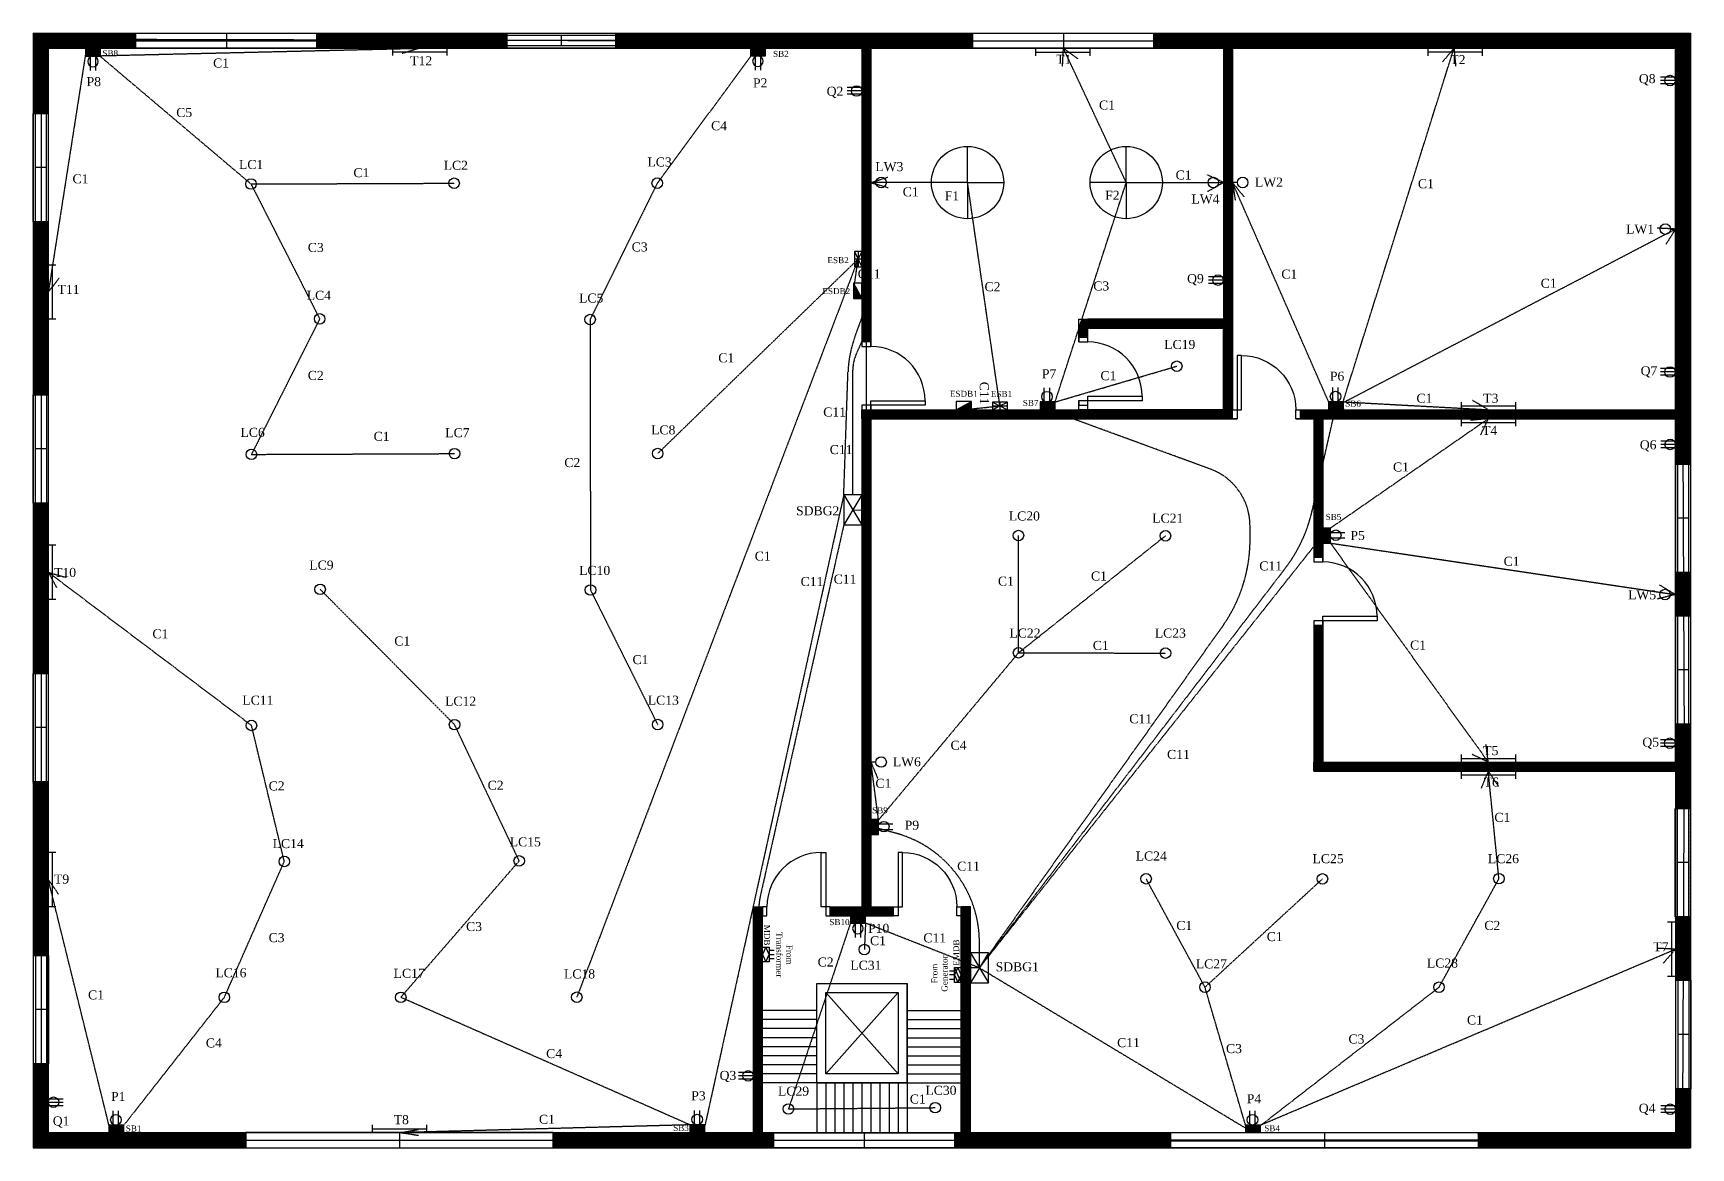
# Model space of a CAD drawing. Header units: feet. Extents: x -1528 to 1078, y 4 to 785.
# Drawn here: x -22 to 1078, y 45 to 785 of the extents above; entities that cross this region are included whole.
import ezdxf

# ---------------------------------------------------------------- set-up
doc = ezdxf.new("R2010")
doc.units = ezdxf.units.FT
doc.header["$MEASUREMENT"] = 0
doc.linetypes.add('HIDDEN', pattern=[0.375, 0.25, -0.125])
for name, color, linetype in [('Conduit', 5, 'HIDDEN'), ('Doors', 220, 'Continuous'), ('Fan', 7, 'Continuous'), ('Fittings and Fixtures', 7, 'Continuous'), ('Gates', 240, 'Continuous'), ('Hatch', 7, 'Continuous'), ('Power Line', 3, 'Continuous'), ('Stair', 92, 'Continuous'), ('Switchboard', 7, 'Continuous'), ('Text', 10, 'Continuous'), ('Windows', 50, 'Continuous')]:
    doc.layers.add(name, color=color, linetype=linetype)
doc.styles.get("Standard").update_dxf_attribs({"font": 'times.ttf'})

# ---------------------------------------------------------------- blocks, each defined once
blk = doc.blocks.new('df2')
at = {"layer": 'Doors'}
for points in [[(2159.3, 808.4), (2156.3, 808.4), (2156.3, 844.4), (2159.3, 844.4)], [(2117.3, 802.4), (2120.3, 802.4), (2120.3, 808.4), (2117.3, 808.4)], [(2159.3, 802.4), (2162.3, 802.4), (2162.3, 808.4), (2159.3, 808.4)]]:
    blk.add_lwpolyline(points, close=True, dxfattribs=at)
blk.add_arc((2156.3, 808.4), 36, 90, 180, dxfattribs=at)
blk = doc.blocks.new('win_real')
at = {"layer": 'Windows'}
for p, q in [((-72, 0), (0, 0)), ((-72, -10), (-72, 0)), ((0, 0), (0, -10)), ((-72, -1.3), (0, -1.3)), ((0, -8.5), (-72, -8.5)), ((0, -10), (-72, -10)), ((-36.1, -1.3), (-36.1, -8.5))]:
    blk.add_line(p, q, dxfattribs=at)
blk = doc.blocks.new('win_big')
at = {"layer": 'Windows'}
for p, q in [((1287.2, 268), (1407.2, 268)), ((1287.2, 258), (1287.2, 268)), ((1347.3, 268), (1347.3, 258)), ((1407.2, 268), (1407.2, 258)), ((1287.2, 263), (1407.2, 263)), ((1407.2, 258), (1287.2, 258))]:
    blk.add_line(p, q, dxfattribs=at)
blk = doc.blocks.new('win_bigg')
at = {"layer": 'Windows'}
blk.add_blockref('win_big', (-1287.2, -258), dxfattribs=at)
blk = doc.blocks.new('Fan')
at = {"layer": 'Fan'}
for q in [(0, 24), (-24, 0), (24, 0), (0, -24)]:
    blk.add_line((0, 0), q, dxfattribs=at)
blk.add_circle((0, 0), 24, dxfattribs=at)
blk = doc.blocks.new('fluoroscent light')
at = {"layer": 'Fittings and Fixtures'}
for p, q in [((0, 2.5), (0, -2.5)), ((0, 0), (36, 0)), ((36, 2.5), (36, -2.5))]:
    blk.add_line(p, q, dxfattribs=at)
blk = doc.blocks.new('light')
at = {"layer": 'Fittings and Fixtures'}
blk.add_line((-288.4, 343.1), (-288.4, 346.3), dxfattribs=at)
blk.add_circle((-288.4, 339.6), 3.5, dxfattribs=at)
blk = doc.blocks.new('switchboard')
at = {"layer": 'Fan'}
blk.add_lwpolyline([(0, 0), (0, -10), (5, -10), (5, 0)], close=True, dxfattribs=at)
at = {"layer": 'Switchboard'}
for p, q in [((0.3, 0), (5, -4.7)), ((1, 0), (5, -4)), ((1.7, 0), (5, -3.3)), ((3.2, 0), (5, -1.8)), ((3.9, 0), (5, -1.1)), ((4.6, 0), (5, -0.4)), ((0, -0.4), (5, -5.4)), ((0, -1.1), (5, -6.1)), ((0, -1.8), (5, -6.8)), ((0, -2.5), (5, -7.5)), ((0, -3.2), (5, -8.2)), ((0, -3.9), (5, -8.9)), ((0, -4.6), (5, -9.6)), ((0, -5.3), (4.7, -10)), ((0, -6), (3.9, -10)), ((0, -6.7), (3.3, -10)), ((0, -7.4), (2.5, -10)), ((0, -8.2), (1.8, -10)), ((0, -8.9), (1.1, -10)), ((0, -9.6), (0.4, -10)), ((2.5, 0), (5, -2.6))]:
    blk.add_line(p, q, dxfattribs=at)
blk = doc.blocks.new('Socket P')
at = {"layer": 'Switchboard'}
for p, q in [((-1.8, 0.5), (-1.8, 9.5)), ((1.8, 0.5), (1.8, 9.5))]:
    blk.add_line(p, q, dxfattribs=at)
blk.add_circle((0, 3.5), 3.5, dxfattribs=at)
blk = doc.blocks.new('SDB')
blk.add_lwpolyline([(0, -6), (10, -6), (10, 0), (0, 0)], close=True)
at = {"layer": 'Switchboard'}
for p, q in [((0, -6), (10, 0)), ((0, 0), (10, -6))]:
    blk.add_line(p, q, dxfattribs=at)
blk = doc.blocks.new('ESB')
blk.add_line((0, 2.5), (0, -2.5))
blk.add_lwpolyline([(-5, -2.5), (5, -2.5), (5, 2.5), (-5, 2.5)], close=True)
at = {"layer": 'Switchboard'}
for p, q in [((-5, 2.5), (0, 0)), ((-5, 0), (0, 0)), ((-5, -2.5), (0, 0)), ((0, 0), (5, 2.5)), ((0, 0), (5, 0)), ((0, 0), (5, -2.5))]:
    blk.add_line(p, q, dxfattribs=at)
blk = doc.blocks.new('ESDB')
blk.add_lwpolyline([(0, 0), (10.2, 0), (10.2, 5.5), (0, 5.5)], close=True)
at = {"layer": 'Switchboard'}
for p, q in [((0, 0), (10.2, 5.5)), ((1.1, 0), (10.2, 4.9)), ((2.1, 0), (10.2, 4.4)), ((3.2, 0), (10.2, 3.8)), ((4.2, 0), (10.2, 3.2)), ((5.3, 0), (10.2, 2.7)), ((6.3, 0), (10.2, 2.1)), ((7.4, 0), (10.2, 1.5)), ((8.4, 0), (10.2, 1)), ((9.5, 0), (10.2, 0.4))]:
    blk.add_line(p, q, dxfattribs=at)
blk = doc.blocks.new('Socket Q')
at = {"layer": 'Switchboard'}
for p, q in [((-2.2, 0.8), (-2.2, 9.8)), ((0, 0), (0, 9.8)), ((2.2, 0.8), (2.2, 9.8))]:
    blk.add_line(p, q, dxfattribs=at)
blk.add_circle((0, 3.5), 3.5, dxfattribs=at)
blk = doc.blocks.new('Gate')
at = {"layer": 'Gates'}
for p, q in [((-102, 0), (102, 0)), ((0, 5), (0, 0)), ((0, 0), (0, -5))]:
    blk.add_line(p, q, dxfattribs=at)
blk.add_lwpolyline([(-102, -5), (102, -5), (102, 5), (-102, 5)], close=True, dxfattribs=at)

msp = doc.modelspace()

# ---------------------------------------------------------------- hatches: boundary and pattern name
at = {"layer": 'Hatch'}
h = msp.add_hatch(dxfattribs=at)
h.set_pattern_fill('ANSI31', color=256, style=0)
h.paths.add_polyline_path([(-12.27, 473.23), (-16.98, 473.23), (-16.98, 360.11), (-12.27, 360.11), (-12.27, 409.27)])
h.paths.add_polyline_path([(-16.98, 473.23), (-22.27, 473.23), (-22.27, 360.11), (-16.98, 360.11)])
h.paths.add_polyline_path([(-12.27, 659.98), (-16.99, 659.98), (-16.99, 545.23), (-12.27, 545.23), (-12.27, 595.27)])
h.paths.add_polyline_path([(-16.99, 659.98), (-22.27, 659.98), (-22.27, 545.23), (-16.99, 545.23)])
h.paths.add_polyline_path([(24.07, 780.42), (-16.99, 780.42), (-16.99, 731.98), (-12.27, 731.98), (-12.27, 775.27), (18.46, 775.27, -0.1979834)])
h.paths.add_polyline_path([(45.8, 785.27), (-22.27, 785.27), (-22.27, 731.98), (-16.99, 731.98), (-16.99, 780.42), (24.07, 780.42, -0.0886326), (27.54, 781.03), (45.8, 780.99)])
h.paths.add_polyline_path([(45.8, 780.42), (24.07, 780.42, 0.1979834), (18.46, 775.27), (45.8, 775.27)], flags=17)
h = msp.add_hatch(dxfattribs=at)
h.set_pattern_fill('ANSI31', color=256, style=0)
h.paths.add_polyline_path([(292.18, 785.27), (165.8, 785.27), (165.8, 780.69), (277.89, 780.42), (292.18, 780.42)])
h.paths.add_polyline_path([(292.18, 780.39), (277.89, 780.42), (165.8, 780.42), (165.8, 775.27), (233.73, 775.27), (292.18, 775.27)])
h.paths.add_polyline_path([(601.36, 785.27), (364.18, 785.27), (364.18, 780.42), (530.75, 780.42), (530.75, 772.91, -0.0709675), (531.14, 770.11), (530.9, 610.18, -0.0249154), (530.75, 607.2), (530.75, 580.27), (533.73, 580.27), (533.73, 775.27), (601.36, 775.27)])
h.paths.add_polyline_path([(520.55, 779.83), (494.58, 779.89), (478.9, 779.75, 0.1002335), (469.19, 777.69), (463.76, 775.35), (463.76, 775.27), (527.73, 775.27), (527.73, 747.12, -0.01195), (527.74, 746.95), (530.53, 746.95), (530.53, 769.83, 0.4134914)], flags=17)
h.paths.add_polyline_path([(469.19, 777.69, -0.1002335), (478.9, 779.75), (494.58, 779.89), (364.18, 780.21), (364.18, 775.27), (425.73, 775.27), (437.73, 775.27), (453.76, 775.27), (453.76, 775.28), (463.61, 775.28)], flags=17)
h.paths.add_polyline_path([(770.48, 780.56), (1071.45, 780.69), (1071.59, 754.23), (1072.1, 560.33), (1072.77, 512.01), (1072.83, 499.18), (1077.73, 499.18), (1077.73, 785.27), (721.36, 785.27), (721.36, 775.27), (767.73, 775.27), (767.73, 621.27), (770.48, 621.27)])
h = msp.add_hatch(dxfattribs=at)
h.set_pattern_fill('ANSI31', color=256, style=0)
h.paths.add_polyline_path([(1071.59, 754.23), (1067.73, 754.02), (1067.73, 560.32), (1072.1, 560.33)])
h.paths.add_polyline_path([(1077.73, 785.27), (1071.46, 779), (1071.59, 754.23), (1072.1, 560.33), (1072.77, 512.01), (1072.83, 499.18), (1077.73, 499.18)])
h = msp.add_hatch(dxfattribs=at)
h.set_pattern_fill('ANSI31', color=256, style=0)
h.paths.add_polyline_path([(45.8, 780.99), (27.54, 781.03, 0.0886326), (24.07, 780.42), (45.8, 780.42)])
h = msp.add_hatch(dxfattribs=at)
h.set_pattern_fill('ANSI31', color=256, style=0)
h.paths.add_polyline_path([(165.8, 780.69), (165.8, 780.42), (277.89, 780.42)])
h = msp.add_hatch(dxfattribs=at)
h.set_pattern_fill('ANSI31', color=256, style=0)
h.paths.add_polyline_path([(530.75, 780.42), (364.18, 780.42), (364.18, 780.21), (494.58, 779.89), (521.05, 780.13, -0.336355), (530.75, 772.91)])
h = msp.add_hatch(dxfattribs=at)
h.set_pattern_fill('ANSI31', color=256, style=0)
h.paths.add_polyline_path([(521.05, 780.13), (494.58, 779.89), (520.55, 779.83, -0.4134914), (530.53, 769.83), (530.53, 746.95), (530.75, 746.95), (530.75, 772.91, 0.336355)])
h = msp.add_hatch(dxfattribs=at)
h.set_pattern_fill('ANSI31', color=256, style=0)
h.paths.add_polyline_path([(531.14, 770.11, 0.0709675), (530.75, 772.91), (530.75, 759.64), (531.13, 759.64)])
h = msp.add_hatch(dxfattribs=at)
h.set_pattern_fill('ANSI31', color=256, style=0)
h.paths.add_polyline_path([(773.73, 686.09), (773.73, 686.09), (773.73, 686.09), (773.73, 775.27), (1067.73, 775.27), (1067.73, 754.02), (1071.59, 754.23), (1071.45, 780.69), (770.48, 780.56), (770.48, 621.27), (767.73, 621.27), (767.73, 595.27), (673.74, 595.27), (671.73, 589.06), (671.73, 583.27), (677.73, 583.27), (677.73, 589.27), (767.73, 589.27), (767.73, 535.27), (671.73, 535.27), (651.28, 535.27), (667.67, 529.27), (773.73, 529.27), (773.73, 535.27), (773.73, 535.27)])
h = msp.add_hatch(dxfattribs=at)
h.set_pattern_fill('ANSI31', color=256, style=0)
h.paths.add_polyline_path([(1071.45, 780.69), (770.48, 780.56), (773.73, 775.27), (1067.73, 775.27), (1067.73, 754.02), (1071.59, 754.23)])
h = msp.add_hatch(dxfattribs=at)
h.set_pattern_fill('ANSI31', color=256, style=0)
h.paths.add_polyline_path([(1071.46, 779), (1067.73, 775.27), (1067.73, 754.02), (1071.59, 754.23)])
h = msp.add_hatch(dxfattribs=at)
h.set_pattern_fill('ANSI31', color=256, style=0)
h.paths.add_polyline_path([(530.75, 746.95), (530.53, 746.95), (530.53, 729.66), (530.75, 729.66)])
h.paths.add_polyline_path([(531.13, 759.64), (530.75, 759.64), (530.75, 746.95), (530.75, 729.66), (531.08, 729.66)])
h = msp.add_hatch(dxfattribs=at)
h.set_pattern_fill('ANSI31', color=256, style=0)
h.paths.add_polyline_path([(530.53, 746.95), (527.74, 746.95, -0.0190313), (527.73, 746.68), (527.73, 649.27), (527.73, 596.24), (529.08, 599.93, 0.048336), (530.53, 605.53)])
h = msp.add_hatch(dxfattribs=at)
h.set_pattern_fill('ANSI31', color=256, style=0)
h.paths.add_polyline_path([(530.75, 729.66), (530.53, 729.66), (530.53, 695.98), (530.75, 695.98)])
h.paths.add_polyline_path([(531.08, 729.66), (530.75, 729.66), (530.75, 686.93), (531.02, 686.93)])
h = msp.add_hatch(dxfattribs=at)
h.set_pattern_fill('ANSI31', color=256, style=0)
h.paths.add_polyline_path([(530.75, 695.98), (530.53, 695.98), (530.53, 686.93), (530.75, 686.93)])
h = msp.add_hatch(dxfattribs=at)
h.set_pattern_fill('ANSI31', color=256, style=0)
h.paths.add_polyline_path([(530.75, 686.93), (530.53, 686.93), (530.53, 652.83), (530.75, 652.83)])
h = msp.add_hatch(dxfattribs=at)
h.set_pattern_fill('ANSI31', color=256, style=0)
h.paths.add_polyline_path([(531.02, 686.93), (530.75, 686.93), (530.75, 652.83), (530.96, 652.83)])
h = msp.add_hatch(dxfattribs=at)
h.set_pattern_fill('ANSI31', color=256, style=0)
h.paths.add_polyline_path([(530.75, 652.83), (530.53, 652.83), (530.53, 605.53, 0.0140033), (530.75, 607.2)])
h = msp.add_hatch(dxfattribs=at)
h.set_pattern_fill('ANSI31', color=256, style=0)
h.paths.add_polyline_path([(530.96, 652.83), (530.75, 652.83), (530.75, 607.2, 0.0249154), (530.9, 610.18)])
h = msp.add_hatch(dxfattribs=at)
h.set_pattern_fill('ANSI31', color=256, style=0)
h.paths.add_polyline_path([(530.75, 607.2, -0.0140033), (530.53, 605.53), (530.53, 593.19, -0.1041923), (527.98, 581.08), (527.73, 580.52), (527.73, 580.27), (530.75, 580.27)])
h = msp.add_hatch(dxfattribs=at)
h.set_pattern_fill('ANSI31', color=256, style=0)
h.paths.add_polyline_path([(530.53, 593.19), (530.53, 605.53, -0.048336), (529.08, 599.93), (527.73, 596.24), (527.73, 580.52), (527.98, 581.08, 0.1041923)])
h = msp.add_hatch(dxfattribs=at)
h.set_pattern_fill('ANSI31', color=256, style=0)
h.paths.add_polyline_path([(1072.1, 560.33), (1067.73, 560.32), (1067.73, 535.27), (841.89, 535.27), (840.52, 529.27), (1067.73, 529.27), (1067.73, 512.67, -0.0399116), (1067.76, 512.12), (1072.77, 512.01)])
h = msp.add_hatch(dxfattribs=at)
h.set_pattern_fill('ANSI31', color=256, style=0)
h.paths.add_polyline_path([(533.73, 529.27), (667.67, 529.27), (651.28, 535.27), (624.36, 535.27), (624.36, 535.27), (614.36, 535.27), (614.36, 535.27), (533.73, 535.27), (533.73, 535.27), (530.75, 535.27), (530.75, 468.63), (527.73, 468.66), (527.73, 205.27), (506.73, 205.27), (506.73, 199.27), (520.13, 199.27), (520.13, 199.38), (530.13, 199.38), (530.13, 199.27), (548.73, 199.27), (548.73, 205.27), (533.73, 205.27)])
h = msp.add_hatch(dxfattribs=at)
h.set_pattern_fill('ANSI31', color=256, style=0)
h.paths.add_polyline_path([(530.75, 535.27), (527.73, 535.27), (527.73, 529.27), (527.73, 468.66), (530.75, 468.63)])
h = msp.add_hatch(dxfattribs=at)
h.set_pattern_fill('ANSI31', color=256, style=0)
h.paths.add_polyline_path([(841.89, 535.27), (818.73, 535.27), (818.73, 529.27), (827.73, 529.27), (827.73, 473.07), (833.73, 499.44), (833.73, 529.27), (840.52, 529.27)])
h.paths.add_polyline_path([(833.73, 499.44), (827.73, 473.07), (827.73, 444.49), (833.73, 452.04), (833.73, 456.68), (833.73, 456.68)])
h.paths.add_polyline_path([(833.73, 446.68), (833.73, 446.68), (833.73, 452.04), (827.73, 444.49), (827.73, 437.18), (833.73, 437.18)])
h = msp.add_hatch(dxfattribs=at)
h.set_pattern_fill('ANSI31', color=256, style=0)
h.paths.add_polyline_path([(1072.77, 512.01), (1067.76, 512.12, -0.0288632), (1067.73, 511.71), (1067.73, 499.18), (1072.83, 499.18)])
h = msp.add_hatch(dxfattribs=at)
h.set_pattern_fill('ANSI31', color=256, style=0)
h.paths.add_polyline_path([(1073.17, 427.18), (1067.73, 427.18), (1067.73, 398.41), (1073.3, 398.41)])
h.paths.add_polyline_path([(1077.73, 427.18), (1073.17, 427.18), (1073.3, 398.41), (1077.73, 398.41)])
h = msp.add_hatch(dxfattribs=at)
h.set_pattern_fill('ANSI31', color=256, style=0)
h.paths.add_polyline_path([(1073.7, 313.83), (1067.73, 313.82), (1067.73, 301.27), (833.73, 301.27), (833.73, 392.18), (827.73, 392.18), (827.73, 301.27), (827.73, 295.27), (1067.73, 295.27), (1067.73, 270.52), (1073.49, 270.52)])
h.paths.add_polyline_path([(1077.73, 326.41), (1073.64, 326.41), (1073.7, 313.83), (1073.49, 270.52), (1077.64, 270.52), (1077.64, 198.52), (1073.15, 198.52), (1072.95, 156.4), (1077.73, 156.4)])
h.paths.add_polyline_path([(1073.64, 326.41), (1067.73, 326.41), (1067.73, 313.82), (1073.7, 313.83)])
h = msp.add_hatch(dxfattribs=at)
h.set_pattern_fill('ANSI31', color=256, style=0)
h.paths.add_polyline_path([(-12.27, 288.11), (-16.98, 288.11), (-16.97, 172.93), (-12.27, 172.93), (-12.27, 205.27)])
h.paths.add_polyline_path([(-16.98, 288.11), (-22.27, 288.11), (-22.27, 172.93), (-16.97, 172.93)])
h = msp.add_hatch(dxfattribs=at)
h.set_pattern_fill('ANSI31', color=256, style=0)
h.paths.add_polyline_path([(37.33, 54.3), (36.12, 55.26), (27.96, 55.26), (27.96, 55.27), (-12.27, 55.27), (-12.27, 75.44), (-16.97, 75.42), (-16.97, 50.19), (46.91, 50.19, -0.132646)], flags=17)
h.paths.add_polyline_path([(-16.97, 75.42), (-16.97, 100.93), (-22.1, 100.93), (-22.1, 172.93), (-16.97, 172.93), (-16.98, 288.11), (-22.27, 288.11), (-22.27, 45.27), (118.75, 45.27), (118.75, 49.99), (49.74, 49.99, -0.035501), (46.91, 50.19), (-16.97, 50.19)])
h.paths.add_polyline_path([(118.75, 55.27), (37.96, 55.27), (37.96, 55.26), (36.12, 55.26), (37.33, 54.3, 0.132646), (46.91, 50.19), (118.75, 50.19)], flags=16)
h.paths.add_polyline_path([(458.24, 59.92), (458.24, 92.82), (455.73, 92.91), (455.73, 55.27), (322.75, 55.27), (322.75, 50.19), (450.24, 50.19, 0.3545941)])
h.paths.add_polyline_path([(458.24, 59.92, -0.3545941), (450.24, 50.19), (458.19, 50.19)], flags=17)
h = msp.add_hatch(dxfattribs=at)
h.set_pattern_fill('ANSI31', color=256, style=0)
h.paths.add_polyline_path([(732.71, 55.27), (599.73, 55.27), (599.73, 164.67), (596.51, 164.67), (597.11, 49.87), (732.71, 49.82)], flags=17)
h.paths.add_polyline_path([(732.71, 49.82), (597.11, 49.87), (596.51, 164.67), (599.73, 164.67), (599.73, 167.03), (593.73, 169.39), (593.73, 164.88), (593.73, 164.88), (593.73, 154.98), (593.73, 154.98), (593.73, 55.27), (461.73, 55.27), (461.73, 168.6), (461.73, 168.6), (461.73, 178.5), (461.73, 178.5), (461.73, 205.27), (459.32, 205.27, 0.0146688), (459.22, 202.34), (458.24, 59.92), (458.19, 50.19), (450.24, 50.19, -0.0502696), (448.24, 49.99), (322.75, 49.99), (322.75, 45.27), (469.2, 45.27), (469.2, 55.15), (589.2, 55.15), (589.2, 45.27), (732.71, 45.27)])
h = msp.add_hatch(dxfattribs=at)
h.set_pattern_fill('ANSI31', color=256, style=0)
h.paths.add_polyline_path([(459.22, 202.34, -0.0146688), (459.32, 205.27), (455.73, 205.27), (455.73, 92.91), (458.24, 92.82), (458.24, 59.92)])
h = msp.add_hatch(dxfattribs=at)
h.set_pattern_fill('ANSI31', color=256, style=0)
h.paths.add_polyline_path([(599.73, 205.27), (593.73, 205.27), (593.73, 199.27), (593.73, 169.39), (599.73, 167.03)])
h = msp.add_hatch(dxfattribs=at)
h.set_pattern_fill('ANSI31', color=256, style=0)
h.paths.add_polyline_path([(1073.15, 198.52), (1067.73, 198.52), (1067.73, 71.12, -0.0214706), (1067.74, 70.82), (1072.54, 70.76), (1072.61, 84.4), (1067.94, 84.4), (1067.94, 156.4), (1072.95, 156.4)])
h = msp.add_hatch(dxfattribs=at)
h.set_pattern_fill('ANSI31', color=256, style=0)
h.paths.add_polyline_path([(1077.73, 198.52), (1073.15, 198.52), (1072.95, 156.4), (1077.73, 156.4)])
h = msp.add_hatch(dxfattribs=at)
h.set_pattern_fill('ANSI31', color=256, style=0)
h.paths.add_polyline_path([(-12.27, 100.93), (-16.97, 100.93), (-16.97, 75.42), (-12.27, 75.44)])
h = msp.add_hatch(dxfattribs=at)
h.set_pattern_fill('ANSI31', color=256, style=0)
h.paths.add_polyline_path([(1077.73, 84.4), (1072.61, 84.4), (1072.54, 70.76), (1072.56, 49.71), (936.71, 49.75), (936.71, 45.27), (1077.73, 45.27)])
h.paths.add_polyline_path([(1072.54, 70.76), (1067.74, 70.82, -0.0214706), (1067.73, 70.52), (1067.73, 55.27), (936.71, 55.27), (936.71, 49.75), (1072.56, 49.71)], flags=17)
h = msp.add_hatch(dxfattribs=at)
h.set_pattern_fill('ANSI31', color=256, style=0)
h.paths.add_polyline_path([(118.75, 50.19), (46.91, 50.19, 0.035501), (49.74, 49.99), (118.75, 49.99)])
h = msp.add_hatch(dxfattribs=at)
h.set_pattern_fill('ANSI31', color=256, style=0)
h.paths.add_polyline_path([(450.24, 50.19), (322.75, 50.19), (322.75, 49.99), (448.24, 49.99, 0.0502696)])
h = msp.add_hatch(dxfattribs=at)
h.set_pattern_fill('ANSI31', color=256, style=0)
h.paths.add_polyline_path([(358.41, 50.19), (337.91, 50.19), (337.91, 49.99), (358.41, 49.99)])

# ---------------------------------------------------------------- linework, layer by layer
for p, q in [((-12.27, 775.27), (233.73, 775.27)), ((-12.27, 775.27), (-12.27, 595.27)), ((233.73, 775.27), (425.73, 775.27)), ((425.73, 775.27), (437.73, 775.27)), ((437.73, 775.27), (527.73, 775.27)), ((527.73, 775.27), (527.73, 649.27)), ((533.73, 775.27), (533.73, 577.27)), ((533.73, 775.27), (767.73, 775.27)), ((767.73, 775.27), (767.73, 595.27)), ((773.73, 775.27), (1067.73, 775.27)), ((773.73, 775.27), (773.73, 535.27)), ((1067.73, 775.27), (1067.73, 535.27)), ((527.73, 655.27), (527.73, 655.19)), ((527.73, 649.27), (527.73, 577.27)), ((-12.27, 595.27), (-12.27, 409.27)), ((767.73, 595.27), (677.73, 595.27)), ((671.73, 589.27), (671.73, 589.27)), ((671.73, 580.27), (671.73, 589.27)), ((767.73, 589.27), (677.73, 589.27)), ((677.73, 580.27), (677.73, 589.27)), ((767.73, 535.27), (767.73, 589.27)), ((767.73, 589.27), (767.73, 535.27)), ((671.73, 535.27), (671.73, 541.27)), ((677.73, 535.27), (677.73, 541.27)), ((527.73, 538.27), (527.73, 535.27)), ((527.73, 535.27), (767.73, 535.27)), ((527.73, 529.27), (527.73, 535.27)), ((533.73, 538.27), (533.73, 535.27)), ((533.73, 529.27), (773.73, 529.27)), ((767.73, 535.27), (677.73, 535.27)), ((767.73, 529.27), (776.73, 529.27)), ((773.73, 535.27), (776.73, 535.27)), ((815.73, 535.27), (1067.73, 535.27)), ((815.73, 529.27), (827.73, 529.27)), ((827.73, 529.27), (827.73, 434.18)), ((833.73, 529.27), (833.73, 434.18)), ((833.73, 529.27), (1067.73, 529.27)), ((1067.73, 529.27), (1067.73, 301.27)), ((-12.27, 409.27), (-12.27, 205.27)), ((827.73, 395.18), (827.73, 301.27)), ((833.73, 395.18), (833.73, 301.27)), ((827.73, 295.27), (827.73, 301.27)), ((833.73, 301.27), (1067.73, 301.27)), ((827.73, 295.27), (1067.73, 295.27)), ((-12.27, 55.27), (-12.27, 205.27)), ((455.73, 55.27), (455.73, 205.27)), ((455.73, 205.27), (461.73, 205.27)), ((455.73, 205.27), (461.73, 205.27)), ((461.73, 55.27), (461.73, 205.27)), ((506.72, 205.27), (527.73, 205.27)), ((506.72, 199.27), (548.72, 199.27)), ((533.73, 205.27), (551.72, 205.27)), ((593.73, 55.27), (593.73, 205.27)), ((599.73, 205.27), (593.73, 205.27)), ((593.73, 205.27), (599.73, 205.27)), ((599.73, 55.27), (599.73, 205.27)), ((463.99, 178.5), (461.73, 173.55)), ((466.26, 173.55), (463.99, 178.5)), ((466.27, 176.49), (469.61, 176.49)), ((461.73, 173.55), (463.99, 168.6)), ((463.99, 168.6), (466.26, 173.55)), ((466.26, 173.55), (469.61, 173.55)), ((469.61, 170.71), (466.26, 170.71)), ((585.82, 162.8), (589.17, 162.8)), ((589.17, 159.96), (585.82, 159.96)), ((589.16, 157.02), (585.82, 157.02)), ((591.47, 164.88), (589.21, 159.93)), ((593.73, 154.98), (589.21, 164.88)), ((589.21, 159.93), (591.47, 154.98)), ((593.73, 159.93), (591.47, 164.88)), ((591.47, 154.98), (593.73, 159.93)), ((-12.27, 55.27), (455.73, 55.27)), ((461.73, 55.27), (593.73, 55.27)), ((461.73, 55.27), (527.73, 55.27))]:
    msp.add_line(p, q)
for points in [[(227.73, 775.27), (-12.27, 775.27), (-12.27, 601.27)], [(431.73, 775.27), (233.73, 775.27)], [(527.73, 775.27), (437.73, 775.27)], [(767.73, 775.27), (533.73, 775.27)], [(1067.73, 535.27), (1067.73, 775.27), (773.73, 775.27)], [(-12.27, 595.27), (-12.27, 415.27)], [(671.73, 580.27), (671.73, 595.27), (767.73, 595.27)], [(767.73, 589.27), (767.73, 535.27), (671.73, 535.27), (671.73, 541.27)], [(1067.73, 301.27), (1067.73, 529.27)], [(-12.27, 409.27), (-12.27, 55.27), (455.73, 55.27)], [(461.73, 55.27), (593.73, 55.27)]]:
    msp.add_lwpolyline(points)
for points in [[(466.26, 178.5), (466.26, 168.6), (461.73, 168.6), (461.73, 178.5)], [(589.21, 154.98), (589.21, 164.88), (593.73, 164.88), (593.73, 154.98)]]:
    msp.add_lwpolyline(points, close=True)
at = {"layer": 'Conduit'}
for p, q in [((12.39, 771.13), (-12.27, 613.27)), ((17.88, 773.72), (17.58, 772.64)), ((22.18, 770.3), (234.26, 775.27)), ((520.55, 779.83), (27.54, 781.03)), ((234.26, 775.27), (222.47, 778.29)), ((234.26, 775.3), (222.62, 771.73)), ((454.19, 770.28), (391.91, 685.68)), ((469.19, 777.69), (458.41, 773.03)), ((521.05, 780.13), (478.9, 779.75)), ((661.29, 775.18), (660.69, 763.13)), ((703.19, 686.09), (661.47, 775.26)), ((661.47, 775.26), (671.22, 768.17)), ((847.13, 540.49), (920.73, 775.27)), ((920.73, 775.27), (913.08, 766.17)), ((920.73, 775.27), (921.82, 763.43)), ((21.96, 770.08), (122.29, 685.12)), ((530.53, 593.19), (530.53, 769.83)), ((530.9, 610.18), (531.14, 770.11)), ((122.29, 685.12), (257.09, 685.64)), ((122.29, 685.12), (167.87, 595.53)), ((391.91, 685.68), (347.31, 595.09)), ((655.95, 540.39), (703.19, 686.09)), ((703.19, 686.09), (767.73, 686.09)), ((767.73, 686.09), (757.03, 691.14)), ((767.73, 686.09), (757.2, 680.06)), ((837.5, 540.49), (773.73, 686.09)), ((773.73, 686.09), (775.52, 674.18)), ((773.73, 686.09), (781.28, 676.7)), ((847.5, 540.17), (1067.73, 655.2)), ((1067.73, 655.19), (1055.67, 655.83)), ((1067.73, 655.2), (1061.35, 644.94)), ((-12.27, 613.27), (-14.36, 625)), ((-12.27, 613.27), (-5.07, 622.69)), ((167.87, 595.53), (122.57, 505.59)), ((347.31, 595.09), (347.59, 415.56)), ((523.02, 583.34), (529.08, 599.93)), ((523.82, 571.65), (527.98, 581.08)), ((521.7, 478.71), (521.7, 561.57)), ((655.95, 540.39), (736.71, 564.15)), ((515.7, 478.71), (518.5, 560.18)), ((847.13, 540.49), (943.47, 535.27)), ((943.47, 535.27), (933.03, 541.45)), ((759.09, 495.81), (650.95, 535.39)), ((826.64, 468.3), (842.5, 537.99)), ((838.73, 456.68), (943.46, 529.27)), ((943.46, 529.27), (931.69, 528.25)), ((943.47, 535.27), (932.42, 530.26)), ((943.46, 529.27), (938.38, 518.61)), ((122.57, 505.59), (257.37, 506.11)), ((515.7, 478.71), (423.59, 60.12)), ((515.7, 458.71), (460.43, 212.97)), ((605.73, 164.67), (833.73, 452.05)), ((631.72, 373.85), (631.64, 451.72)), ((631.72, 373.85), (729.19, 451.52)), ((785.39, 449.68), (785.34, 458.48)), ((838.73, 446.68), (1067.55, 412.56)), ((838.73, 446.68), (943.46, 301.27)), ((605.73, 164.67), (808.55, 429.72)), ((122.57, 325.62), (-12.27, 427.27)), ((-12.27, 427.27), (-6.58, 416.88)), ((-12.27, 427.27), (-0.6, 423.94)), ((1067.55, 412.56), (1057.17, 418.88)), ((257.37, 326.15), (168.15, 416)), ((347.59, 415.56), (392.19, 326.18)), ((1067.55, 412.56), (1055.77, 409.54)), ((605.73, 164.67), (766.87, 391.1)), ((538.73, 262.74), (631.72, 373.85)), ((631.72, 373.85), (729.27, 373.65)), ((144.36, 235.31), (122.57, 325.62)), ((300.27, 235.69), (257.37, 326.15)), ((943.46, 301.27), (941.97, 313.19)), ((533.73, 301.27), (532.19, 289.51)), ((538.73, 263.16), (533.73, 301.27)), ((533.73, 301.27), (538.26, 290.31)), ((943.46, 301.27), (932.62, 306.46)), ((943.47, 295.27), (938.82, 284.05)), ((950.56, 223.89), (943.47, 295.27)), ((943.47, 295.27), (950.23, 285.18)), ((550.44, 254), (533.73, 258.54)), ((104.57, 145.08), (144.36, 235.31)), ((221.67, 145.09), (300.27, 235.69)), ((-12.27, 223.27), (-13.15, 211.17)), ((27.96, 60.26), (-12.27, 223.27)), ((-12.27, 223.27), (-5.46, 213.42)), ((755.44, 151.83), (716.36, 223.82)), ((755.44, 151.83), (833.42, 223.73)), ((910.81, 151.81), (950.56, 223.89)), ((459.22, 202.34), (458.24, 59.92)), ((520.13, 194.38), (478.99, 70.99)), ((530.13, 194.38), (529.37, 176.82)), ((605.73, 164.67), (530.13, 194.38)), ((605.73, 164.67), (605.74, 181.58)), ((792.34, 60.31), (1067.73, 177.03)), ((1067.73, 177.03), (1055.53, 177.62)), ((1067.73, 177.03), (1059.68, 167.84)), ((605.73, 164.67), (787.34, 55.31)), ((37.96, 60.26), (104.57, 145.08)), ((413.59, 60.43), (221.67, 145.09)), ((782.34, 60.31), (755.44, 151.83)), ((792.34, 60), (910.81, 151.81)), ((478.99, 70.99), (576.4, 71.85)), ((37.33, 54.3), (32.96, 57.76)), ((413.59, 60.43), (221.73, 55.27)), ((221.73, 55.27), (233.41, 57.37)), ((221.73, 55.27), (233.36, 53.49)), ((448.24, 49.99), (49.74, 49.99))]:
    msp.add_line(p, q, dxfattribs=at)
at = {"layer": 'Conduit', "color": 1}
for p, q in [((533.73, 686.09), (544.94, 689.69)), ((597.86, 686.09), (533.73, 686.09)), ((533.73, 686.09), (545.11, 682.69)), ((619.36, 537.77), (597.86, 686.09)), ((525.23, 635.23), (338.49, 145.19)), ((525.23, 635.23), (392.2, 506.15)), ((522.19, 614.1), (525.23, 635.23)), ((595.55, 535.28), (619.36, 537.77))]:
    msp.add_line(p, q, dxfattribs=at)
at = {"layer": 'Conduit'}
for centre, radius, start, end in [((27.51, 771.03), 10, 89.86033, 164.37137), ((479.12, 754.75), 25, 90.51336, 113.4087), ((520.53, 769.83), 10, 0.00164, 89.86033), ((521.14, 770.13), 10, 359.91354, 90.51336), ((500.9, 610.22), 30, 339.92624, 359.91354), ((593.46, 557.6), 75, 159.92624, 178.0269), ((500.53, 593.19), 30, 336.20839, 0.00164), ((546.7, 561.57), 25, 156.20839, 180), ((745.34, 458.24), 40, 0.34548, 69.894), ((729.14, 490.49), 100, 322.57559, 347.17799), ((685.39, 449.08), 100, 324.56204, 0.34548), ((530.74, 181.63), 75, 359.96519, 74.77595), ((509.21, 202), 50, 167.32553, 179.60806), ((448.24, 59.99), 10, 270, 359.60806), ((49.74, 69.99), 20, 231.6434, 270)]:
    msp.add_arc(centre, radius, start, end, dxfattribs=at)
at = {"layer": 'Defpoints'}
for p, q in [((527.73, 529.27), (527.73, 205.27)), ((533.73, 529.27), (533.73, 205.27))]:
    msp.add_line(p, q, dxfattribs=at)
at = {"layer": 'Doors'}
msp.add_line((815.72, 535.27), (818.72, 535.27), dxfattribs=at)
at = {"layer": 'Fittings and Fixtures'}
for centre in [(122.29, 685.12), (257.09, 685.64), (391.91, 685.68), (167.87, 595.53), (347.31, 595.09), (736.71, 564.15), (122.57, 505.59), (257.37, 506.11), (392.2, 506.15), (631.64, 451.72), (729.19, 451.52), (168.15, 416), (347.59, 415.56), (631.72, 373.85), (729.27, 373.65), (122.57, 325.62), (257.37, 326.15), (392.19, 326.18), (144.36, 235.31), (300.27, 235.69), (716.36, 223.82), (833.42, 223.73), (950.56, 223.89), (529.37, 176.82), (755.44, 151.83), (910.81, 151.81), (104.57, 145.08), (221.67, 145.09), (338.49, 145.19), (478.99, 70.99), (576.4, 71.85)]:
    msp.add_circle(centre, 3.5, dxfattribs=at)
at = {"layer": 'Hatch'}
for p, q in [((-22.27, 785.27), (1077.73, 785.27)), ((-22.27, 785.27), (-22.27, 45.27)), ((1077.73, 785.27), (1077.73, 45.27)), ((1067.73, 295.27), (1067.73, 55.27)), ((599.73, 55.27), (1067.73, 55.27)), ((-22.27, 45.27), (1077.73, 45.27))]:
    msp.add_line(p, q, dxfattribs=at)
at = {"layer": 'Power Line'}
for p, q in [((-16.99, 780.42), (-16.97, 75.42)), ((530.75, 780.42), (-16.99, 780.42)), ((530.75, 746.95), (530.75, 780.42)), ((1071.45, 780.69), (770.48, 780.56)), ((770.48, 780.63), (770.48, 621.27)), ((1071.59, 754.23), (1071.45, 780.69)), ((1071.59, 754.23), (1064.11, 753.82)), ((1072.1, 560.33), (1071.59, 754.23)), ((530.75, 746.95), (527.22, 746.95)), ((530.75, 468.63), (530.75, 746.95)), ((770.48, 621.27), (765.36, 621.27)), ((1072.1, 560.33), (1067.61, 560.32)), ((1072.77, 512.01), (1072.1, 560.33)), ((1072.77, 512.01), (1064.26, 512.19)), ((1073.7, 313.83), (1072.77, 512.01)), ((521.7, 468.71), (530.75, 468.63)), ((1073.7, 313.83), (1064.01, 313.81)), ((1072.54, 70.76), (1073.7, 313.83)), ((605.73, 164.67), (596.51, 164.67)), ((596.51, 164.67), (597.11, 49.87)), ((458.24, 92.82), (455.73, 92.91)), ((458.24, 59.92), (458.24, 92.82)), ((-16.97, 75.42), (-12.27, 75.44)), ((-16.97, 75.42), (-16.97, 50.19)), ((1072.54, 70.76), (1067.74, 70.82)), ((1072.56, 49.71), (1072.54, 70.76)), ((458.19, 50.19), (458.24, 59.92)), ((458.24, 59.92), (458.24, 59.92)), ((458.24, 59.92), (458.24, 59.92)), ((458.24, 59.92), (458.24, 59.92)), ((-16.97, 50.19), (458.19, 50.19)), ((597.11, 49.87), (1072.56, 49.71))]:
    msp.add_line(p, q, dxfattribs=at)
at = {"layer": 'Stair'}
for p, q in [((497.73, 88.3), (497.73, 154.3)), ((497.73, 154.3), (557.73, 154.3)), ((557.73, 88.3), (557.73, 154.3)), ((503.73, 94.3), (551.73, 148.3)), ((503.73, 148.3), (551.73, 94.3)), ((497.73, 136.3), (461.73, 136.3)), ((557.73, 136.3), (593.73, 136.3)), ((497.73, 130.3), (461.73, 130.3)), ((497.73, 124.3), (461.73, 124.3)), ((557.73, 130.3), (593.73, 130.3)), ((557.73, 124.3), (593.73, 124.3)), ((497.73, 118.3), (461.73, 118.3)), ((497.73, 112.3), (461.73, 112.3)), ((557.73, 118.3), (593.73, 118.3)), ((557.73, 112.3), (593.73, 112.3)), ((497.73, 106.3), (461.73, 106.3)), ((497.73, 100.3), (461.73, 100.3)), ((557.73, 106.3), (593.73, 106.3)), ((557.73, 100.3), (593.73, 100.3)), ((497.73, 94.3), (461.73, 94.3)), ((497.73, 88.3), (461.73, 88.3)), ((497.73, 88.3), (497.73, 55.27)), ((497.73, 88.3), (557.73, 88.3)), ((503.73, 88.3), (503.73, 55.27)), ((509.73, 88.3), (509.73, 55.27)), ((515.73, 88.3), (515.73, 55.27)), ((521.73, 88.3), (521.73, 55.27)), ((527.73, 88.3), (527.73, 55.27)), ((533.73, 88.3), (533.73, 55.27)), ((539.73, 88.3), (539.73, 55.27)), ((545.73, 88.3), (545.73, 55.27)), ((551.73, 88.3), (551.73, 55.27)), ((557.73, 94.3), (593.73, 94.3)), ((557.73, 88.3), (557.73, 55.27)), ((557.73, 88.3), (593.73, 88.3))]:
    msp.add_line(p, q, dxfattribs=at)
for points in [[(497.73, 154.3), (557.73, 154.3), (557.73, 88.3), (497.73, 88.3)], [(503.73, 148.3), (551.73, 148.3), (551.73, 94.3), (503.73, 94.3)]]:
    msp.add_lwpolyline(points, close=True, dxfattribs=at)
at = {"layer": 'Windows'}
msp.add_line((-12.27, 685.28), (-12.27, 550.28), dxfattribs=at)

# ---------------------------------------------------------------- block references
at = {"rotation": 270}
for name, p in [('switchboard', (22.39, 775.08)), ('switchboard', (463.76, 775.28)), ('ESB', (525.23, 635.23)), ('ESDB', (522.19, 619.36)), ('switchboard', (655.95, 540.39)), ('switchboard', (847.5, 540.49)), ('Socket P', (838.75, 451.94)), ('Socket P', (538.76, 258.43)), ('switchboard', (530.13, 199.38)), ('switchboard', (37.96, 60.26)), ('switchboard', (423.59, 60.43)), ('switchboard', (792.34, 60.31))]:
    msp.add_blockref(name, p, dxfattribs=at)
at = {"xscale": -1, "rotation": 180}
for p in [(17.35, 769.95), (458.72, 770.15), (525.08, 194.25)]:
    msp.add_blockref('Socket P', p, dxfattribs=at)
for name, p in [('Fan', (597.86, 686.09)), ('Fan', (703.19, 686.09)), ('ESDB', (590.29, 535.28)), ('ESB', (619.36, 537.77)), ('Socket P', (650.59, 540.39)), ('Socket P', (842.14, 540.49)), ('switchboard', (833.73, 456.68)), ('switchboard', (533.73, 263.16)), ('Socket P', (32.6, 60.26)), ('Socket P', (418.4, 60.46)), ('Socket P', (786.98, 60.31))]:
    msp.add_blockref(name, p)
at = {"xscale": 2, "yscale": 2, "zscale": 2, "rotation": 270}
for p in [(527.7, 478.71), (611.73, 174.67)]:
    msp.add_blockref('SDB', p, dxfattribs=at)
at = {"layer": 'Doors', "rotation": 270}
for p in [(-130.72, 2700.56), (-274.72, 2697.56), (25.28, 2554.46)]:
    msp.add_blockref('df2', p, dxfattribs=at)
at = {"layer": 'Doors', "xscale": -1}
for p in [(2936.02, -273.18), (2711.02, -603.18)]:
    msp.add_blockref('df2', p, dxfattribs=at)
at = {"layer": 'Doors'}
msp.add_blockref('df2', (-1655.56, -603.18), dxfattribs=at)
at = {"layer": 'Fittings and Fixtures'}
for p in [(216.26, 772.83), (643.04, 772.76), (903.41, 772.77), (925.47, 537.77), (925.46, 526.77), (925.46, 303.77), (925.47, 292.76), (202.75, 57.86)]:
    msp.add_blockref('fluoroscent light', p, dxfattribs=at)
at = {"layer": 'Fittings and Fixtures', "rotation": 270}
for p in [(-9.77, 631.27), (-9.77, 445.27), (-9.77, 241.27), (1065.03, 195.03)]:
    msp.add_blockref('fluoroscent light', p, dxfattribs=at)
at = {"layer": 'Gates'}
msp.add_blockref('Gate', (220.75, 50.27), dxfattribs=at)
at = {"layer": 'Gates', "xscale": -1}
msp.add_blockref('Gate', (834.71, 50.27), dxfattribs=at)
at = {"layer": 'Power Line'}
for p, rotation in [((527.74, 746.9), 89.99999999999999), ((1067.61, 753.82), 89.99999999999999), ((767.62, 621.31), 89.99999999999999), ((1067.61, 560.32), 89.99999999999999), ((1067.76, 512.19), 89.99999999999999), ((1067.51, 313.81), 89.99999999999999), ((455.73, 92.91), 89.99999999999999), ((-12.27, 75.44), 270), ((1067.74, 70.82), 89.99999999999999)]:
    msp.add_blockref('Socket Q', p, dxfattribs=dict(at, rotation=rotation))
at = {"layer": 'Windows'}
for name, p in [('win_bigg', (45.8, 775.28)), ('win_real', (364.18, 785.28)), ('win_bigg', (601.36, 775.26)), ('win_bigg', (469.2, 45.15))]:
    msp.add_blockref(name, p, dxfattribs=at)
for name, p, rotation in [('win_real', (-12.31, 659.98), 270), ('light', (880.06, 974.53), 90), ('light', (421.4, 397.66), 270), ('light', (1120.06, 974.53), 90), ('light', (721.41, 366.76), 270), ('win_real', (-12.27, 473.23), 270), ('win_real', (1077.73, 427.18), 270), ('light', (721.22, 124.12), 270), ('win_real', (1077.72, 326.41), 270), ('win_real', (-12.33, 288.11), 270), ('light', (880.06, 589.71), 90), ('win_real', (1077.64, 198.52), 270), ('win_real', (-12.1, 100.93), 270), ('win_real', (1077.94, 84.4), 270)]:
    msp.add_blockref(name, p, dxfattribs=dict(at, rotation=rotation))

# ---------------------------------------------------------------- texts
at = {"layer": 'Conduit', "attachment_point": 1}
for s, insert, char_height, width in [('C1', (97.12, 768.46), 6, 17.1638), ('C1', (685.13, 740.52), 6, 17.1638), ('C5', (72.65, 735.6), 6, 17.1638), ('C4', (427.65, 726.8), 6, 17.1638), ('C1', (161.99, 704.34), 0.2, 38.6049), ('C1', (190.27, 695.66), 6, 17.1638), ('C1', (735.99, 694.1), 6, 17.1638), ('C1', (3.8, 691.56), 6, 17.1638), ('C1', (554.84, 682.92), 6, 17.1638), ('C1', (896.79, 688.29), 6, 17.1638), ('C3', (159.97, 645.99), 6, 17.1638), ('C3', (374.96, 646.32), 6, 17.1638), ('C11', (525, 628.46), 6, 17.1638), ('C1', (806.14, 628.3), 6, 17.1638), ('C2', (609.14, 619.93), 6, 17.1638), ('C3', (681.32, 620.43), 6, 17.1638), ('C1', (978.29, 622.2), 6, 17.1638), ('C1', (432.41, 572.71), 6, 17.1638), ('C2', (159.97, 561.03), 6, 17.1638), ('C1', (686.1, 560.85), 6, 17.1638), ('C1', (895.83, 545.88), 6, 17.1638), ('C11', (502.07, 536.71), 6, 17.1638), ('C1', (203.68, 520.58), 6, 17.1638), ('C11', (506.41, 511.79), 6, 17.1638), ('C2', (330.24, 503.17), 6, 17.1638), ('C1', (880.25, 500.23), 6, 17.1638), ('C1', (456.63, 441.05), 6, 17.1638), ('C11', (791.54, 434.55), 6, 17.1638), ('C1', (953.66, 437.62), 6, 17.1638), ('C11', (487.08, 424.2), 6, 17.1638), ('C11', (509.01, 425.78), 6, 17.1638), ('C1', (618.04, 424.43), 6, 17.1638), ('C1', (679.79, 427.84), 6, 17.1638), ('C1', (56.84, 389.47), 6, 17.1638), ('C1', (217.36, 384.68), 6, 17.1638), ('C1', (681.02, 381.75), 6, 17.1638), ('C1', (891.62, 381.97), 6, 17.1638), ('C1', (375.5, 372.35), 6, 17.1638), ('C11', (705.22, 333.02), 6, 17.1638), ('C4', (586.58, 315.47), 6, 17.1638), ('C11', (730.28, 309.37), 6, 17.1638), ('C2', (133.99, 288.47), 6, 17.1638), ('C2', (279.34, 288.92), 6, 17.1638), ('C1', (536.76, 290.22), 6, 17.1638), ('C1', (947.54, 267.58), 6, 17.1638), ('C11', (590.96, 235.19), 6, 17.1638), ('C3', (133.94, 187.74), 6, 17.1638), ('C3', (265.03, 195.11), 6, 17.1638), ('C11', (568.54, 187.57), 6, 17.1638), ('C1', (736.43, 195.83), 6, 17.1638), ('C1', (796.47, 188.43), 6, 17.1638), ('C2', (940.86, 195.85), 6, 17.1638), ('C1', (533.12, 185.71), 6, 17.1638), ('C2', (498.38, 171.55), 6, 17.1638), ('C1', (14.11, 149.71), 6, 17.1638), ('C1', (929.34, 133.04), 6, 17.1638), ('C4', (92.29, 117.82), 6, 17.1638), ('C4', (318.16, 110.76), 6, 17.1638), ('C11', (697.15, 118.03), 6, 17.1638), ('C3', (769.42, 114.07), 6, 17.1638), ('C3', (850.69, 120.43), 6, 17.1638), ('C1', (559.54, 80.57), 6, 17.1638), ('C1', (313.4, 67.11), 6, 17.1638)]:
    msp.add_mtext(s, dxfattribs=dict(at, insert=insert, char_height=char_height, width=width))
at = {"layer": 'Conduit', "insert": (612.03, 553.78), "char_height": 6, "width": 17.1638, "attachment_point": 1, "rotation": 270}
msp.add_mtext('C11', dxfattribs=at)
at = {"layer": 'Text'}
for s, insert, char_height, width, attachment_point in [('SB8', (23.64, 773.95), 4, 9.9173, 1), ('SB2', (468.77, 773.52), 4, 9.9173, 1), ('T1', (656.76, 771.01), 6, 11.7453, 1), ('T2', (918.29, 770.71), 6, 11.7453, 1), ('T12', (227.92, 769.98), 6, 11.7453, 1), ('P8', (13.13, 756.08), 6, 9.9173, 1), ('P2', (455.46, 755.24), 6, 9.9173, 1), ('Q2', (504.36, 749.71), 6, 9.9173, 1), ('Q8', (1043.44, 758.09), 6, 9.9173, 1), ('LC1', (114.28, 701.07), 6, 22.2962, 1), ('LC2', (250.17, 700.56), 6, 22.2962, 1), ('LC3', (385.38, 702.76), 6, 22.2962, 1), ('LW3', (536.65, 699.65), 6, 22.2962, 1), ('LW2', (788.61, 689.37), 6, 22.2962, 1), ('F1', (592.28, 680.3), 6, 12.3458, 3), ('F2', (698.73, 680.62), 6, 12.3458, 3), ('LW4', (746.45, 678.16), 6, 22.2962, 1), ('LW1', (1034.95, 658.2), 6, 22.2962, 1), ('ESB2', (504.86, 636.56), 4, 16.8523, 1), ('T11', (-6.09, 618.14), 6, 11.7453, 1), ('Q9', (743.59, 625.33), 6, 9.9173, 1), ('LC4', (159.25, 614.22), 6, 22.2962, 1), ('LC5', (340, 612.4), 6, 22.2962, 1), ('ESDB2', (501.49, 615.99), 4, 16.8523, 1), ('LC19', (728.4, 581.58), 6, 22.2962, 1), ('P7', (647.21, 562.12), 6, 9.9173, 1), ('Q7', (1044.62, 564.12), 6, 9.9173, 1), ('P6', (838.37, 560.53), 6, 9.9173, 1), ('ESDB1', (586.14, 547.81), 4, 16.8523, 1), ('ESB1', (613.34, 547.7), 4, 16.8523, 1), ('SB7', (634.53, 541.77), 4, 9.9173, 1), ('SB6', (848.53, 541.24), 4, 9.9173, 1), ('T3', (940.15, 545.86), 6, 11.7453, 1), ('LC6', (115.29, 523.22), 6, 22.2962, 1), ('LC7', (251.21, 523.01), 6, 22.2962, 1), ('LC8', (387.83, 524.87), 6, 22.2962, 1), ('T4', (939.38, 524.52), 6, 11.7453, 1), ('Q6', (1044.07, 514.98), 6, 9.9173, 1), ('SDBG2', (484.05, 471.16), 6, 16.8523, 1), ('LC20', (625.26, 467.71), 6, 22.2962, 1), ('LC21', (720.43, 466.24), 6, 22.2962, 1), ('SB5', (835.53, 466.1), 4, 9.9173, 1), ('P5', (851.98, 454.75), 6, 9.9173, 1), ('T10', (-8.44, 430.21), 6, 11.7453, 1), ('LC9', (160.96, 435.1), 6, 22.2962, 1), ('LC10', (340.06, 431.55), 6, 22.2962, 1), ('LW5', (1036.29, 415.33), 6, 22.2962, 1), ('LC22', (625.66, 389.96), 6, 22.2962, 1), ('LC23', (722.14, 389.96), 6, 22.2962, 1), ('LC11', (116.5, 345.4), 6, 22.2962, 1), ('LC12', (251.06, 344.75), 6, 22.2962, 1), ('LC13', (385.62, 345.4), 6, 22.2962, 1), ('T5', (940.15, 311.91), 6, 11.7453, 1), ('Q5', (1045.77, 317.51), 6, 9.9173, 1), ('LW6', (548.26, 304.49), 6, 22.2962, 1), ('T6', (940.43, 291.05), 6, 11.7453, 1), ('SB9', (534.53, 271.27), 4, 9.9173, 1), ('P9', (556.14, 262.4), 6, 9.9173, 1), ('LC14', (136.62, 250.18), 6, 22.2962, 1), ('LC15', (293.99, 251.33), 6, 22.2962, 1), ('LC24', (709.49, 241.93), 6, 22.2962, 1), ('LC25', (826.84, 240.17), 6, 22.2962, 1), ('LC26', (943.25, 240.17), 6, 22.2962, 1), ('T9', (-8.49, 226.63), 6, 11.7453, 1), ('SB10', (506.14, 197.06), 4, 9.9173, 1), ('P10', (531.82, 193.92), 6, 9.9173, 1), ('T7', (1053.02, 181.71), 6, 11.7453, 1), ('LC31', (520.06, 169.42), 6, 22.2962, 1), ('SDBG1', (616.5, 168.36), 6, 16.8523, 1), ('LC27', (749.38, 170.3), 6, 22.2962, 1), ('LC28', (902.76, 170.86), 6, 22.2962, 1), ('LC16', (98.6, 164.39), 6, 22.2962, 1), ('LC17', (216.95, 164.04), 6, 22.2962, 1), ('LC18', (330, 163.63), 6, 22.2962, 1), ('Q3', (433.29, 96.25), 6, 9.9173, 1), ('P1', (29.35, 82.31), 6, 9.9173, 1), ('P3', (414.48, 82.75), 6, 9.9173, 1), ('LC29', (472.05, 85.84), 6, 22.2962, 1), ('LC30', (569.9, 86.36), 6, 22.2962, 1), ('P4', (783.2, 80.8), 6, 9.9173, 1), ('Q1', (-9.31, 66.02), 6, 9.9173, 1), ('T8', (216.97, 66.88), 6, 11.7453, 1), ('Q4', (1043.38, 74.47), 6, 9.9173, 1), ('SB1', (39.14, 60), 4, 9.9173, 1), ('SB3', (402.47, 60.37), 4, 9.9173, 1), ('SB4', (794.78, 60.16), 4, 9.9173, 1)]:
    msp.add_mtext(s, dxfattribs=dict(at, insert=insert, char_height=char_height, width=width, attachment_point=attachment_point))
at = {"layer": 'Text', "char_height": 4, "width": 9.9173}
for s, insert, attachment_point, rotation in [('MDB', (466.78, 193.27), 1, 270), ('From \\PTransformer', (476.23, 173.38), 5, 270), ('EMDB', (588.33, 166.05), 1, 90), ('From \\PGenerator', (579.27, 160.89), 5, 90)]:
    msp.add_mtext(s, dxfattribs=dict(at, insert=insert, attachment_point=attachment_point, rotation=rotation))

doc.saveas('drawing.dxf')
